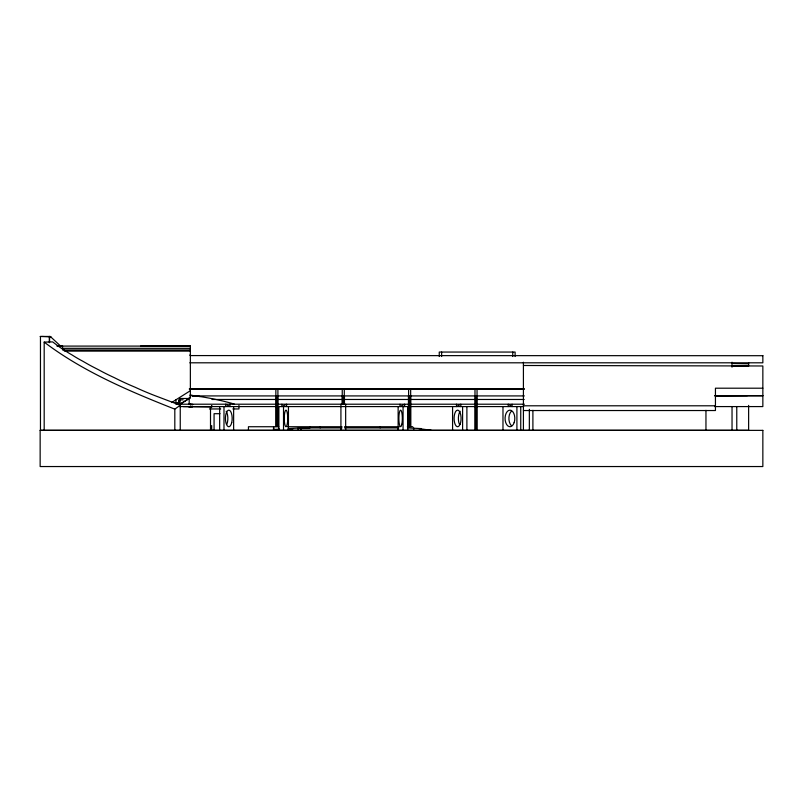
<?xml version="1.0" encoding="UTF-8"?>
<svg xmlns="http://www.w3.org/2000/svg" width="803" height="803" viewBox="0 0 803 803"><rect width="100%" height="100%" fill="white"/><g stroke="black" fill="none" stroke-linecap="round" stroke-linejoin="round"><path stroke-width="1.2" d="M211.691 406.98L211.771 405.796L211.691 406.98L183.245 406.579M190.361 396.933L190.361 396.26M174.813 430.288L174.813 409.149L180.243 405.244L154.317 395.407A306.887 129.092 0 0 1 135.406 387.367L130.919 385.46A311.243 119.135 0 0 1 118.081 379.528L114.016 377.51A312.949 107.732 0 0 1 98.849 369.922L95.346 368.115A312.447 95.326 0 0 1 85.55 362.805L82.528 361.079A309.998 82.287 0 0 1 74.207 356.311L71.688 354.735A306.746 69.128 0 0 1 64.913 350.57L62.915 349.205A303.213 56.049 0 0 1 57.736 345.722L52.647 341.897L44.185 342.108L44.185 430.288M189.177 398.549L190.361 397.736L190.361 345.862L140.575 346.234L167.837 345.862M171.581 402.544L190.361 390.71M180.153 404.21L190.361 397.736M179.782 399.864L179.671 404.28L187.219 399.733M273.502 429.545L279.564 429.103M302.611 428.421L309.948 427.919L309.948 426.734M288.267 428.611L301.135 427.919L342.038 427.919M308.784 427.989L298.224 428.059L298.224 430.288M714.499 395.789L747.442 395.608M287.966 429.053L292.774 429.033M418.775 428.601L431.301 430.288M40.15 336.457L50.278 336.457L61.038 346.484M50.97 336.848L41.495 336.457M57.906 345.862L62.534 345.862L62.534 349.957L190.361 349.957M56.923 346.093L190.361 346.093M62.534 348.321L190.361 348.321M64.37 351.112L190.361 351.112M189.759 355.077L190.361 355.077M190.361 355.578L762.85 355.699M189.829 362.805L762.85 362.805L762.85 355.578M748.617 363.789L733.209 363.538M523.426 365.495L762.85 365.977L762.85 406.579L714.65 406.579M732.386 366.158L748.617 366.158L748.617 362.665M762.85 388.2L715.443 388.2L715.443 410.534L523.426 410.534M189.347 388.803L524.349 388.803M189.378 389.214L524.269 389.214M715.001 395.608L762.85 395.608M192.73 395.829L195.099 395.829M715.443 395.869L762.85 395.869M191.847 395.919L524.359 395.919M189.177 398.489L179.772 398.489L179.772 404.21M211.982 399.472L275.7 399.472M278.069 399.472L342.078 399.472M344.447 399.472L408.446 399.472M410.825 399.472L474.824 399.472M477.193 399.472L524.239 399.472M183.164 399.864L178.597 399.864L178.597 404.21M175.014 402.634L178.597 402.634M524.399 404.21L175.937 404.21L175.937 399.513M523.426 405.796L715.443 405.796M179.591 406.579L523.656 406.579M209.453 408.948L220.745 408.948M232.81 408.948L238.953 408.948L238.953 405.395M219.992 413.696L214.07 413.696L214.07 430.288M278.761 426.734L273.803 426.734L273.803 430.288M287.444 426.734L342.018 426.734M344.497 426.734L399.121 426.734M407.332 426.734L412.782 426.734M344.487 427.919L398.84 427.919M407.472 427.919L421.274 428.591L421.274 430.288M424.807 429.776L429.645 429.776L429.645 430.288M425.399 429.866L430.267 430.288M40.15 430.288L520.745 430.288L520.745 406.579M520.916 430.288L748.627 430.288L748.627 405.385M189.418 404.21L192.8 404.351M189.177 404.07L190.793 404.21M200.108 396.562L189.879 395.166A287.123 287.123 0 0 1 234.275 404.029M190.361 406.358L192.088 406.78M174.813 409.149C129.373 391.181 83.231 371.749 44.185 342.108M736.773 406.579L736.773 430.288M732.025 362.213L732.025 367.162M732.035 406.579L732.035 430.288M705.957 410.323L705.957 430.288M532.901 410.323L532.901 430.288M529.348 409.319L529.348 430.288M523.415 362.223L523.415 430.288M516.911 406.579L516.911 430.288M515.114 356.502L515.114 352.055L439.251 352.055L439.251 356.502M512.746 352.055L512.746 356.502M512.083 404.21L512.083 406.579L508.219 404.21L508.219 406.579M502.979 406.579L502.979 430.288M477.193 395.919L477.193 430.288M477.042 388.803L477.042 395.919M476.008 395.919L476.008 430.288M474.985 388.803L474.985 395.919M474.824 395.919L474.824 430.288M466.894 406.579L466.894 430.288M462.598 406.579L462.598 430.288M460.842 406.579L460.842 404.21L456.505 406.579L456.505 404.21M452.581 406.579L452.581 430.288M441.63 352.055L441.63 356.502M413.645 427.919L413.645 430.288M410.825 395.919L410.825 426.594M410.664 388.803L410.664 395.919M409.64 395.919L409.64 426.604M408.607 388.803L408.607 395.919M408.446 395.919L408.446 426.594M407.703 406.579L407.703 430.288M404.632 406.579L404.632 404.21L400.004 406.579L400.004 404.21M403.066 406.579L403.066 430.288M398.137 406.579L398.137 430.288M380.15 426.734L380.15 427.919M345.661 404.21L345.661 430.288M344.447 395.919L344.447 404.401M344.286 388.803L344.286 395.919M343.262 395.919L343.262 404.511M342.239 388.803L342.239 395.919M342.078 395.919L342.078 404.401M340.924 404.21L340.924 430.288M320.176 426.734L320.176 427.919M301.135 427.919L301.135 430.288M288.448 406.579L288.448 430.288M286.571 406.579L286.571 404.21L281.893 406.579L281.893 404.21M283.519 406.579L283.519 430.288M278.882 406.579L278.882 430.288M278.069 395.919L278.069 426.594M277.908 388.803L277.908 395.919M276.884 395.919L276.884 426.604M275.861 388.803L275.861 395.919M275.7 395.919L275.7 426.594M273.502 430.288L273.502 426.734L248.438 426.734L248.438 430.288M233.633 406.579L233.633 430.288M229.979 404.21L229.979 406.579L225.673 404.21L225.673 406.579M223.987 406.579L223.987 430.288M219.661 406.579L219.661 430.288M211.691 425.55L211.691 430.288M210.506 406.98L210.506 430.288M192.088 405.856L192.088 406.98M190.622 406.418L190.622 406.98M190.361 406.067L190.361 406.98M189.177 397.696L189.177 404.21M189.177 406.579L189.177 407.372M180.243 405.244L180.243 430.288M49.575 336.457L49.575 342.369M49.324 336.457L49.324 342.71M40.461 336.457L40.461 430.288M511.34 425.62A8.301 4.878 -90 0 1 511.34 411.246M459.406 424.305A8.301 3.503 -90 0 1 460.139 411.246M226.165 411.246A8.301 3.373 -90 0 1 226.868 424.305M762.85 430.368L40.15 430.368L40.15 466.543L762.85 466.543L762.85 430.368M514.171 422.579A8.301 4.878 -90 0 0 509.945 410.142A8.301 4.878 -90 0 0 505.719 422.579A8.301 4.878 -90 0 0 514.171 422.579M460.069 424.305A8.301 3.503 -90 0 0 458.503 410.423A8.301 3.503 -90 0 0 454.207 420.581A8.301 3.503 -90 0 0 460.069 424.305M401.821 424.305A8.301 1.726 -90 0 0 401.048 410.423A8.301 1.726 -90 0 0 398.94 420.581A8.301 1.726 -90 0 0 401.821 424.305M284.493 414.288A8.301 1.726 90 0 0 285.988 426.734A8.301 1.726 90 0 0 287.484 414.288A8.301 1.726 90 0 0 284.493 414.288M231.736 422.579A8.301 3.373 -90 0 0 228.805 410.142A8.301 3.373 -90 0 0 225.884 422.579A8.301 3.373 -90 0 0 231.736 422.579"/></g></svg>
